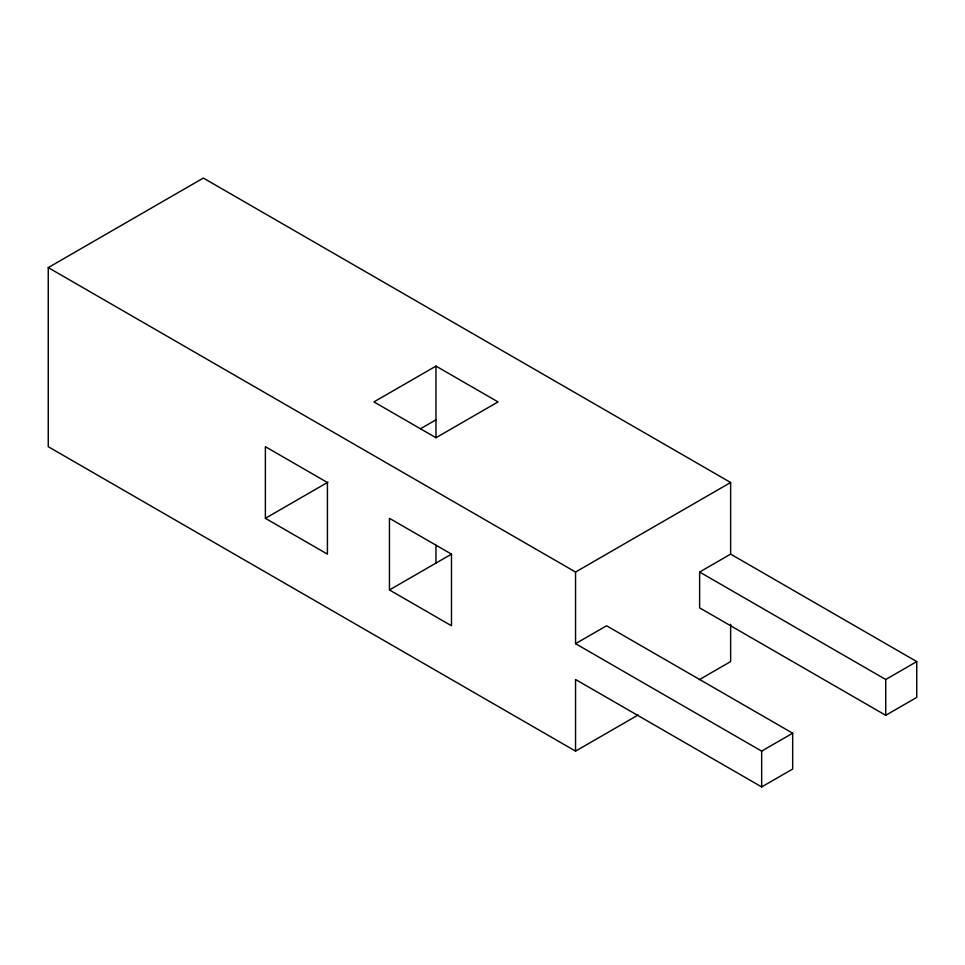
<?xml version="1.0" encoding="UTF-8"?>
<svg xmlns="http://www.w3.org/2000/svg" width="965" height="965" viewBox="0 0 965 965"><rect width="100%" height="100%" fill="white"/><g stroke="black" fill="none" stroke-linecap="round" stroke-linejoin="round"><path stroke-width="1.45" d="M638.106 715.005L575.55 751.12L48.25 446.686L48.25 267.607L203.338 178.067L730.638 482.5L730.638 554.127L916.75 661.58L916.75 697.393L885.737 715.306L699.625 607.854L699.625 572.04L730.638 554.127M435.975 366.097L373.938 401.91L435.975 437.736L498.012 401.91L435.975 366.097L435.975 437.736M265.375 518.314L327.412 554.127L327.412 482.5L265.375 446.686L265.375 518.314L327.931 482.198M420.463 428.774L435.975 419.823M389.45 589.953L451.487 554.127L451.487 625.766L389.45 589.953L389.45 518.314L451.487 554.139M48.25 267.607L575.55 572.04L730.638 482.5M575.55 572.04L575.55 643.667L606.575 625.766L792.675 733.207L792.675 769.033L761.662 786.933L575.55 679.493L575.55 751.12M699.36 679.637L730.638 661.58L730.638 624.271M575.55 643.667L761.662 751.12L792.675 733.207M699.625 572.04L885.737 679.493L916.75 661.58M885.737 679.493L885.737 715.306M761.662 751.12L761.662 786.933M435.975 545.177L435.975 563.09"/></g></svg>
